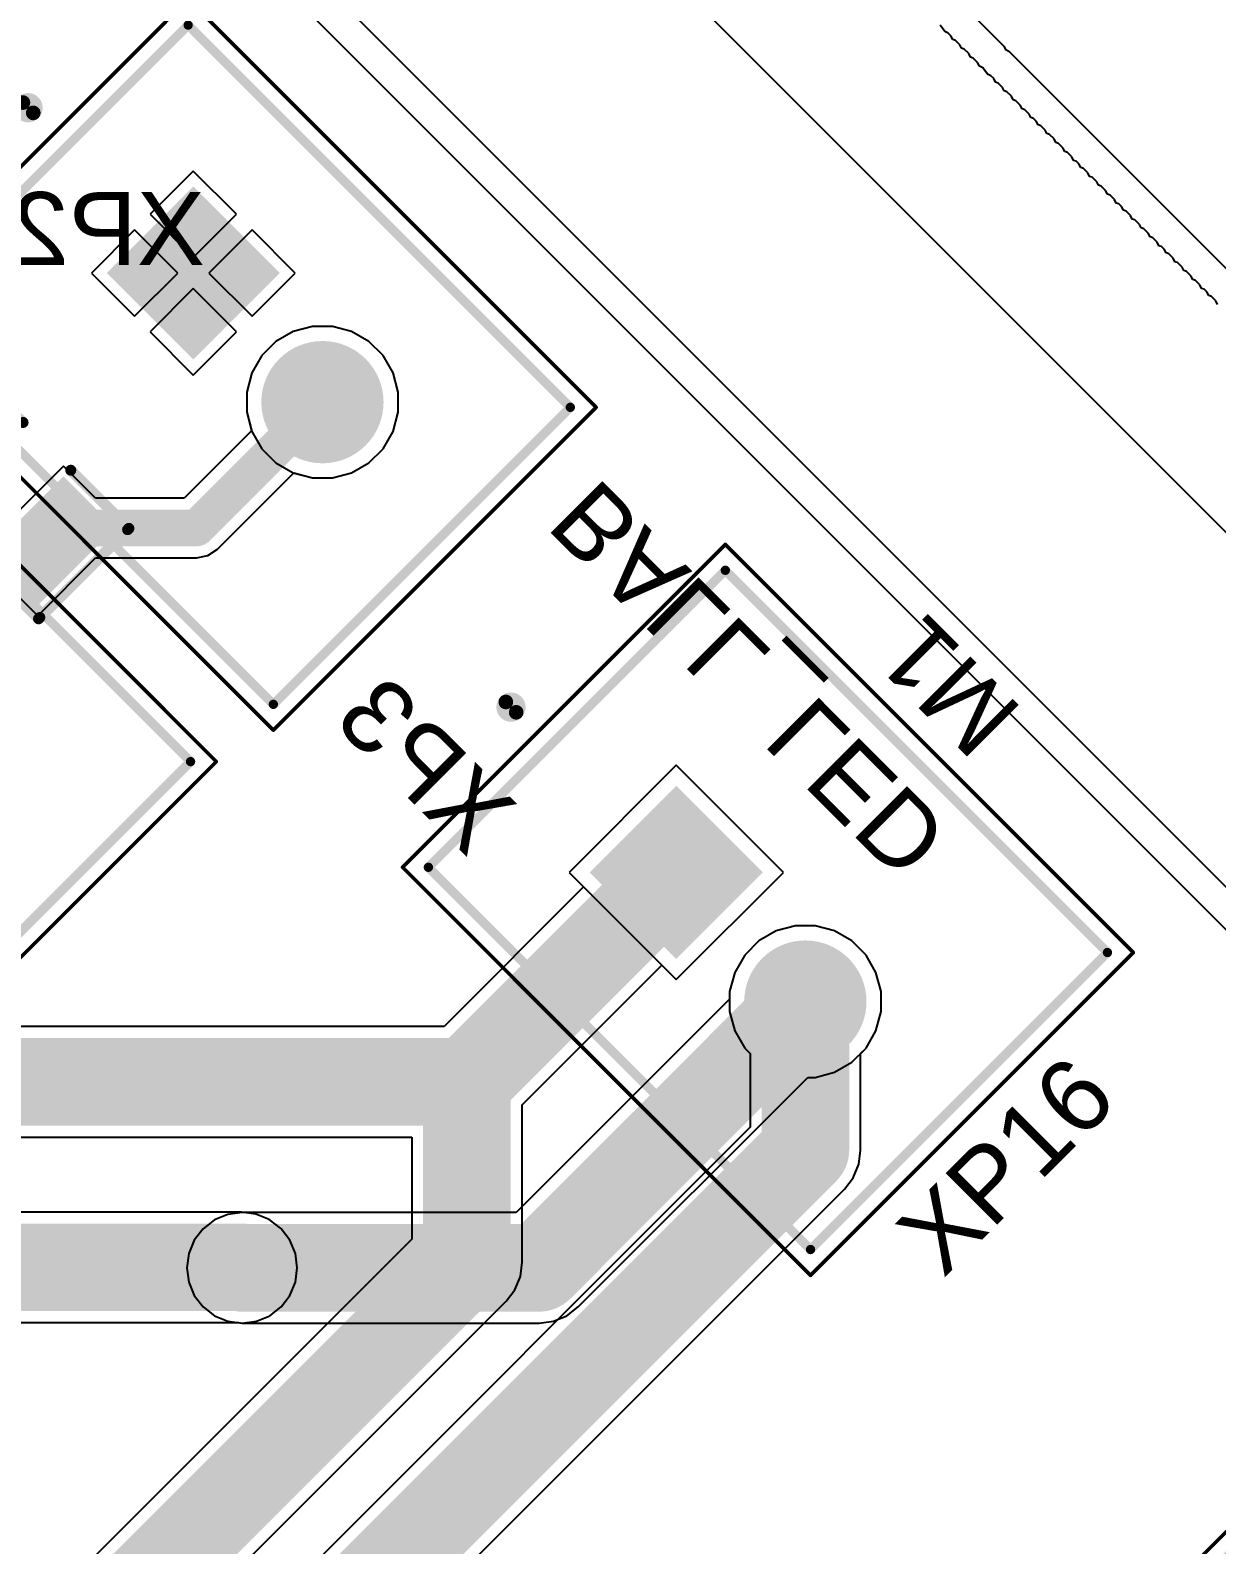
# Model space of a CAD drawing. Header units: millimetres. Extents: x 95 to 305, y 96 to 295.
# Drawn here: x 130.5 to 146.75, y 219.11 to 239.84 of the extents above; entities that cross this region are included whole.
import ezdxf

# ---------------------------------------------------------------- set-up
doc = ezdxf.new("R2010")
doc.units = ezdxf.units.MM
for name, color, linetype in [('BottomLayer', 5, 'Continuous'), ('BottomOverlay', 54, 'Continuous'), ('BottomSolder', 6, 'Continuous'), ('Mechanical13', 56, 'Continuous'), ('Mechanical15', 56, 'Continuous'), ('MultiLayer', 9, 'Continuous'), ('PadHoleLayer', 156, 'Continuous'), ('TopLayer', 1, 'Continuous'), ('TopOverlay', 2, 'Continuous'), ('TopPaste', 8, 'Continuous'), ('TopSolder', 216, 'Continuous'), ('ViaHoleLayer', 16, 'Continuous')]:
    doc.layers.add(name, color=color, linetype=linetype)
doc.styles.add('Arial', font='arial.ttf', dxfattribs={"height": 0.2})

# ---------------------------------------------------------------- blocks, each defined once
blk = doc.blocks.new('JST_XH_2_B_14')
at = {"layer": 'BottomLayer'}
blk.add_hatch(color=5, dxfattribs=at).paths.add_polyline_path([(-2.038, 1.313), (-0.463, 1.313), (-0.463, -0.263), (-2.038, -0.263)])
h = blk.add_hatch(color=5, dxfattribs=at)
edge = h.paths.add_edge_path()
edge.add_arc((1.25, 0.525), 0.787, 0, 360)
at = {"layer": 'BottomSolder'}
blk.add_hatch(color=6, dxfattribs=at).paths.add_polyline_path([(-2.088, 1.363), (-0.413, 1.363), (-0.413, -0.313), (-2.088, -0.313)])
h = blk.add_hatch(color=6, dxfattribs=at)
edge = h.paths.add_edge_path()
edge.add_arc((1.25, 0.525), 0.837, 0, 360)
at = {"layer": 'MultiLayer'}
h = blk.add_hatch(color=9, dxfattribs=at)
edge = h.paths.add_edge_path()
edge.add_arc((1.25, 0.525), 0.787, 0, 360)
at = {"layer": 'PadHoleLayer'}
h = blk.add_hatch(color=156, dxfattribs=at)
edge = h.paths.add_edge_path()
edge.add_arc((-1.25, 0.525), 0.525, 0, 360)
h = blk.add_hatch(color=156, dxfattribs=at)
edge = h.paths.add_edge_path()
edge.add_arc((1.25, 0.525), 0.525, 0, 360)
at = {"layer": 'TopLayer'}
blk.add_hatch(color=1, dxfattribs=at).paths.add_polyline_path([(-2.038, 1.313), (-0.463, 1.313), (-0.463, -0.263), (-2.038, -0.263)])
h = blk.add_hatch(color=1, dxfattribs=at)
edge = h.paths.add_edge_path()
edge.add_arc((1.25, 0.525), 0.787, 0, 360)
at = {"layer": 'TopSolder'}
blk.add_hatch(color=216, dxfattribs=at).paths.add_polyline_path([(-2.088, 1.363), (-0.413, 1.363), (-0.413, -0.313), (-2.088, -0.313)])
h = blk.add_hatch(color=216, dxfattribs=at)
edge = h.paths.add_edge_path()
edge.add_arc((1.25, 0.525), 0.837, 0, 360)
at = {"layer": 'BottomOverlay', "const_width": 0.127}
for points in [[(3.7, 2.875), (-3.7, 2.875)], [(-3.7, -2.875), (-3.7, 2.875)], [(3.7, -2.875), (3.7, 2.875)], [(3.7, -2.875), (-3.7, -2.875)]]:
    blk.add_lwpolyline(points, dxfattribs=at)
at = {"layer": 'BottomOverlay'}
for points, const_width in [([(-3.732, 2.875, 1), (-3.668, 2.875, 1)], 0.0635), ([(-3.732, 2.875, 1), (-3.668, 2.875, 1)], 0.0635), ([(3.668, 2.875, 1), (3.732, 2.875, 1)], 0.0635), ([(3.668, 2.875, 1), (3.732, 2.875, 1)], 0.0635), ([(-4.35, 0.525, 1), (-4.55, 0.525, 1)], 0.2), ([(-4.6, 0.525, 1), (-4.5, 0.525, 1)], 0.1), ([(-4.4, 0.525, 1), (-4.3, 0.525, 1)], 0.1), ([(-3.732, -2.875, 1), (-3.668, -2.875, 1)], 0.0635), ([(-3.732, -2.875, 1), (-3.668, -2.875, 1)], 0.0635), ([(3.668, -2.875, 1), (3.732, -2.875, 1)], 0.0635), ([(3.668, -2.875, 1), (3.732, -2.875, 1)], 0.0635)]:
    blk.add_lwpolyline(points, format="xyb", close=True, dxfattribs=dict(at, const_width=const_width))
at = {"layer": 'Mechanical13', "const_width": 0.127}
for points in [[(3.7, 2.875), (-3.7, 2.875)], [(-3.7, -2.875), (-3.7, 2.875)], [(3.7, -2.875), (3.7, 2.875)], [(3.7, -2.875), (-3.7, -2.875)]]:
    blk.add_lwpolyline(points, dxfattribs=at)
at = {"layer": 'Mechanical13'}
for points, const_width in [([(-3.732, 2.875, 1), (-3.668, 2.875, 1)], 0.0635), ([(-3.732, 2.875, 1), (-3.668, 2.875, 1)], 0.0635), ([(3.668, 2.875, 1), (3.732, 2.875, 1)], 0.0635), ([(3.668, 2.875, 1), (3.732, 2.875, 1)], 0.0635), ([(-4.35, 0.525, 1), (-4.55, 0.525, 1)], 0.2), ([(-4.6, 0.525, 1), (-4.5, 0.525, 1)], 0.1), ([(-4.4, 0.525, 1), (-4.3, 0.525, 1)], 0.1), ([(-3.732, -2.875, 1), (-3.668, -2.875, 1)], 0.0635), ([(-3.732, -2.875, 1), (-3.668, -2.875, 1)], 0.0635), ([(3.668, -2.875, 1), (3.732, -2.875, 1)], 0.0635), ([(3.668, -2.875, 1), (3.732, -2.875, 1)], 0.0635)]:
    blk.add_lwpolyline(points, format="xyb", close=True, dxfattribs=dict(at, const_width=const_width))
at = {"layer": 'Mechanical15', "const_width": 0.05}
for points in [[(-3.95, -3.125), (-3.95, 3.125)], [(3.95, 3.125), (-3.95, 3.125)], [(3.95, -3.125), (3.95, 3.125)], [(3.95, -3.125), (-3.95, -3.125)]]:
    blk.add_lwpolyline(points, dxfattribs=at)
at = {"layer": 'Mechanical15', "const_width": 0.025}
for points in [[(-3.962, 3.125, 1), (-3.938, 3.125, 1)], [(-3.962, 3.125, 1), (-3.938, 3.125, 1)], [(3.938, 3.125, 1), (3.962, 3.125, 1)], [(3.938, 3.125, 1), (3.962, 3.125, 1)], [(-3.962, -3.125, 1), (-3.938, -3.125, 1)], [(-3.962, -3.125, 1), (-3.938, -3.125, 1)], [(3.938, -3.125, 1), (3.962, -3.125, 1)], [(3.938, -3.125, 1), (3.962, -3.125, 1)]]:
    blk.add_lwpolyline(points, format="xyb", close=True, dxfattribs=at)
blk = doc.blocks.new('JST_XH_2_B_31')
at = {"layer": 'BottomLayer'}
blk.add_hatch(color=5, dxfattribs=at).paths.add_polyline_path([(-2.038, 1.313), (-0.463, 1.313), (-0.463, -0.263), (-2.038, -0.263)])
h = blk.add_hatch(color=5, dxfattribs=at)
edge = h.paths.add_edge_path()
edge.add_arc((1.25, 0.525), 0.787, 0, 360)
at = {"layer": 'BottomSolder'}
blk.add_hatch(color=6, dxfattribs=at).paths.add_polyline_path([(-2.088, 1.363), (-0.413, 1.363), (-0.413, -0.313), (-2.088, -0.313)])
h = blk.add_hatch(color=6, dxfattribs=at)
edge = h.paths.add_edge_path()
edge.add_arc((1.25, 0.525), 0.837, 0, 360)
at = {"layer": 'MultiLayer'}
h = blk.add_hatch(color=9, dxfattribs=at)
edge = h.paths.add_edge_path()
edge.add_arc((1.25, 0.525), 0.787, 0, 360)
at = {"layer": 'PadHoleLayer'}
h = blk.add_hatch(color=156, dxfattribs=at)
edge = h.paths.add_edge_path()
edge.add_arc((-1.25, 0.525), 0.525, 0, 360)
h = blk.add_hatch(color=156, dxfattribs=at)
edge = h.paths.add_edge_path()
edge.add_arc((1.25, 0.525), 0.525, 0, 360)
at = {"layer": 'TopLayer'}
blk.add_hatch(color=1, dxfattribs=at).paths.add_polyline_path([(-2.038, 1.313), (-0.463, 1.313), (-0.463, -0.263), (-2.038, -0.263)])
h = blk.add_hatch(color=1, dxfattribs=at)
edge = h.paths.add_edge_path()
edge.add_arc((1.25, 0.525), 0.787, 0, 360)
at = {"layer": 'TopSolder'}
blk.add_hatch(color=216, dxfattribs=at).paths.add_polyline_path([(-2.088, 1.363), (-0.413, 1.363), (-0.413, -0.313), (-2.088, -0.313)])
h = blk.add_hatch(color=216, dxfattribs=at)
edge = h.paths.add_edge_path()
edge.add_arc((1.25, 0.525), 0.837, 0, 360)
at = {"layer": 'BottomOverlay', "const_width": 0.127}
for points in [[(-3.7, -2.875), (-3.7, 2.875)], [(-3.7, 2.875), (3.7, 2.875)], [(3.7, -2.875), (3.7, 2.875)], [(-3.7, -2.875), (3.7, -2.875)]]:
    blk.add_lwpolyline(points, dxfattribs=at)
at = {"layer": 'BottomOverlay'}
for points, const_width in [([(-3.732, 2.875, 1), (-3.668, 2.875, 1)], 0.0635), ([(-3.732, 2.875, 1), (-3.668, 2.875, 1)], 0.0635), ([(3.668, 2.875, 1), (3.732, 2.875, 1)], 0.0635), ([(3.668, 2.875, 1), (3.732, 2.875, 1)], 0.0635), ([(-4.35, 0.525, 1), (-4.55, 0.525, 1)], 0.2), ([(-4.6, 0.525, 1), (-4.5, 0.525, 1)], 0.1), ([(-4.4, 0.525, 1), (-4.3, 0.525, 1)], 0.1), ([(-3.732, -2.875, 1), (-3.668, -2.875, 1)], 0.0635), ([(-3.732, -2.875, 1), (-3.668, -2.875, 1)], 0.0635), ([(3.668, -2.875, 1), (3.732, -2.875, 1)], 0.0635), ([(3.668, -2.875, 1), (3.732, -2.875, 1)], 0.0635)]:
    blk.add_lwpolyline(points, format="xyb", close=True, dxfattribs=dict(at, const_width=const_width))
at = {"layer": 'Mechanical13', "const_width": 0.127}
for points in [[(-3.7, -2.875), (-3.7, 2.875)], [(-3.7, 2.875), (3.7, 2.875)], [(3.7, -2.875), (3.7, 2.875)], [(-3.7, -2.875), (3.7, -2.875)]]:
    blk.add_lwpolyline(points, dxfattribs=at)
at = {"layer": 'Mechanical13'}
for points, const_width in [([(-3.732, 2.875, 1), (-3.668, 2.875, 1)], 0.0635), ([(-3.732, 2.875, 1), (-3.668, 2.875, 1)], 0.0635), ([(3.668, 2.875, 1), (3.732, 2.875, 1)], 0.0635), ([(3.668, 2.875, 1), (3.732, 2.875, 1)], 0.0635), ([(-4.35, 0.525, 1), (-4.55, 0.525, 1)], 0.2), ([(-4.6, 0.525, 1), (-4.5, 0.525, 1)], 0.1), ([(-4.4, 0.525, 1), (-4.3, 0.525, 1)], 0.1), ([(-3.732, -2.875, 1), (-3.668, -2.875, 1)], 0.0635), ([(-3.732, -2.875, 1), (-3.668, -2.875, 1)], 0.0635), ([(3.668, -2.875, 1), (3.732, -2.875, 1)], 0.0635), ([(3.668, -2.875, 1), (3.732, -2.875, 1)], 0.0635)]:
    blk.add_lwpolyline(points, format="xyb", close=True, dxfattribs=dict(at, const_width=const_width))
at = {"layer": 'Mechanical15', "const_width": 0.05}
for points in [[(-3.95, 3.125), (3.95, 3.125)], [(-3.95, -3.125), (-3.95, 3.125)], [(3.95, -3.125), (3.95, 3.125)], [(-3.95, -3.125), (3.95, -3.125)]]:
    blk.add_lwpolyline(points, dxfattribs=at)
at = {"layer": 'Mechanical15', "const_width": 0.025}
for points in [[(-3.962, 3.125, 1), (-3.938, 3.125, 1)], [(-3.962, 3.125, 1), (-3.938, 3.125, 1)], [(3.938, 3.125, 1), (3.962, 3.125, 1)], [(3.938, 3.125, 1), (3.962, 3.125, 1)], [(-3.962, -3.125, 1), (-3.938, -3.125, 1)], [(-3.962, -3.125, 1), (-3.938, -3.125, 1)], [(3.938, -3.125, 1), (3.962, -3.125, 1)], [(3.938, -3.125, 1), (3.962, -3.125, 1)]]:
    blk.add_lwpolyline(points, format="xyb", close=True, dxfattribs=at)
blk = doc.blocks.new('JST_XH_2_37')
at = {"layer": 'BottomLayer'}
blk.add_hatch(color=5, dxfattribs=at).paths.add_polyline_path([(-2.038, 0.263), (-0.463, 0.263), (-0.463, -1.313), (-2.038, -1.313)])
h = blk.add_hatch(color=5, dxfattribs=at)
edge = h.paths.add_edge_path()
edge.add_arc((1.25, -0.525), 0.787, 0, 360)
at = {"layer": 'BottomSolder'}
blk.add_hatch(color=6, dxfattribs=at).paths.add_polyline_path([(-2.088, 0.313), (-0.413, 0.313), (-0.413, -1.363), (-2.088, -1.363)])
h = blk.add_hatch(color=6, dxfattribs=at)
edge = h.paths.add_edge_path()
edge.add_arc((1.25, -0.525), 0.837, 0, 360)
at = {"layer": 'MultiLayer'}
h = blk.add_hatch(color=9, dxfattribs=at)
edge = h.paths.add_edge_path()
edge.add_arc((1.25, -0.525), 0.787, 0, 360)
at = {"layer": 'PadHoleLayer'}
h = blk.add_hatch(color=156, dxfattribs=at)
edge = h.paths.add_edge_path()
edge.add_arc((-1.25, -0.525), 0.525, 0, 360)
h = blk.add_hatch(color=156, dxfattribs=at)
edge = h.paths.add_edge_path()
edge.add_arc((1.25, -0.525), 0.525, 0, 360)
at = {"layer": 'TopLayer'}
blk.add_hatch(color=1, dxfattribs=at).paths.add_polyline_path([(-2.038, 0.263), (-0.463, 0.263), (-0.463, -1.313), (-2.038, -1.313)])
h = blk.add_hatch(color=1, dxfattribs=at)
edge = h.paths.add_edge_path()
edge.add_arc((1.25, -0.525), 0.787, 0, 360)
at = {"layer": 'TopSolder'}
blk.add_hatch(color=216, dxfattribs=at).paths.add_polyline_path([(-2.088, 0.313), (-0.413, 0.313), (-0.413, -1.363), (-2.088, -1.363)])
h = blk.add_hatch(color=216, dxfattribs=at)
edge = h.paths.add_edge_path()
edge.add_arc((1.25, -0.525), 0.837, 0, 360)
at = {"layer": 'Mechanical13', "const_width": 0.127}
for points in [[(-3.7, 2.875), (3.7, 2.875)], [(-3.7, -2.875), (-3.7, 2.875)], [(3.7, -2.875), (3.7, 2.875)], [(-3.7, -2.875), (3.7, -2.875)]]:
    blk.add_lwpolyline(points, dxfattribs=at)
at = {"layer": 'Mechanical13'}
for points, const_width in [([(-3.732, 2.875, 1), (-3.668, 2.875, 1)], 0.0635), ([(-3.732, 2.875, 1), (-3.668, 2.875, 1)], 0.0635), ([(3.668, 2.875, 1), (3.732, 2.875, 1)], 0.0635), ([(3.668, 2.875, 1), (3.732, 2.875, 1)], 0.0635), ([(-4.35, -0.525, 1), (-4.55, -0.525, 1)], 0.2), ([(-4.6, -0.525, 1), (-4.5, -0.525, 1)], 0.1), ([(-4.4, -0.525, 1), (-4.3, -0.525, 1)], 0.1), ([(-3.732, -2.875, 1), (-3.668, -2.875, 1)], 0.0635), ([(-3.732, -2.875, 1), (-3.668, -2.875, 1)], 0.0635), ([(3.668, -2.875, 1), (3.732, -2.875, 1)], 0.0635), ([(3.668, -2.875, 1), (3.732, -2.875, 1)], 0.0635)]:
    blk.add_lwpolyline(points, format="xyb", close=True, dxfattribs=dict(at, const_width=const_width))
at = {"layer": 'Mechanical15', "const_width": 0.05}
for points in [[(-3.95, 3.125), (3.95, 3.125)], [(-3.95, -3.125), (-3.95, 3.125)], [(3.95, -3.125), (3.95, 3.125)], [(-3.95, -3.125), (3.95, -3.125)]]:
    blk.add_lwpolyline(points, dxfattribs=at)
at = {"layer": 'Mechanical15', "const_width": 0.025}
for points in [[(-3.963, 3.125, 1), (-3.938, 3.125, 1)], [(-3.963, 3.125, 1), (-3.938, 3.125, 1)], [(3.938, 3.125, 1), (3.963, 3.125, 1)], [(3.938, 3.125, 1), (3.963, 3.125, 1)], [(-3.963, -3.125, 1), (-3.938, -3.125, 1)], [(-3.963, -3.125, 1), (-3.938, -3.125, 1)], [(3.938, -3.125, 1), (3.963, -3.125, 1)], [(3.938, -3.125, 1), (3.963, -3.125, 1)]]:
    blk.add_lwpolyline(points, format="xyb", close=True, dxfattribs=at)
at = {"layer": 'TopOverlay', "const_width": 0.127}
for points in [[(-3.7, 2.875), (3.7, 2.875)], [(-3.7, -2.875), (-3.7, 2.875)], [(3.7, -2.875), (3.7, 2.875)], [(-3.7, -2.875), (3.7, -2.875)]]:
    blk.add_lwpolyline(points, dxfattribs=at)
at = {"layer": 'TopOverlay'}
for points, const_width in [([(-3.732, 2.875, 1), (-3.668, 2.875, 1)], 0.0635), ([(-3.732, 2.875, 1), (-3.668, 2.875, 1)], 0.0635), ([(3.668, 2.875, 1), (3.732, 2.875, 1)], 0.0635), ([(3.668, 2.875, 1), (3.732, 2.875, 1)], 0.0635), ([(-4.35, -0.525, 1), (-4.55, -0.525, 1)], 0.2), ([(-4.6, -0.525, 1), (-4.5, -0.525, 1)], 0.1), ([(-4.4, -0.525, 1), (-4.3, -0.525, 1)], 0.1), ([(-3.732, -2.875, 1), (-3.668, -2.875, 1)], 0.0635), ([(-3.732, -2.875, 1), (-3.668, -2.875, 1)], 0.0635), ([(3.668, -2.875, 1), (3.732, -2.875, 1)], 0.0635), ([(3.668, -2.875, 1), (3.732, -2.875, 1)], 0.0635)]:
    blk.add_lwpolyline(points, format="xyb", close=True, dxfattribs=dict(at, const_width=const_width))
blk = doc.blocks.new('JST_XH_2_B_47')
at = {"layer": 'BottomLayer'}
blk.add_hatch(color=5, dxfattribs=at).paths.add_polyline_path([(-2.038, 1.313), (-0.463, 1.313), (-0.463, -0.263), (-2.038, -0.263)])
h = blk.add_hatch(color=5, dxfattribs=at)
edge = h.paths.add_edge_path()
edge.add_arc((1.25, 0.525), 0.787, 0, 360)
at = {"layer": 'BottomSolder'}
blk.add_hatch(color=6, dxfattribs=at).paths.add_polyline_path([(-2.088, 1.363), (-0.413, 1.363), (-0.413, -0.313), (-2.088, -0.313)])
h = blk.add_hatch(color=6, dxfattribs=at)
edge = h.paths.add_edge_path()
edge.add_arc((1.25, 0.525), 0.837, 0, 360)
at = {"layer": 'MultiLayer'}
h = blk.add_hatch(color=9, dxfattribs=at)
edge = h.paths.add_edge_path()
edge.add_arc((1.25, 0.525), 0.787, 0, 360)
at = {"layer": 'PadHoleLayer'}
h = blk.add_hatch(color=156, dxfattribs=at)
edge = h.paths.add_edge_path()
edge.add_arc((-1.25, 0.525), 0.525, 0, 360)
h = blk.add_hatch(color=156, dxfattribs=at)
edge = h.paths.add_edge_path()
edge.add_arc((1.25, 0.525), 0.525, 0, 360)
at = {"layer": 'TopLayer'}
blk.add_hatch(color=1, dxfattribs=at).paths.add_polyline_path([(-2.038, 1.313), (-0.463, 1.313), (-0.463, -0.263), (-2.038, -0.263)])
h = blk.add_hatch(color=1, dxfattribs=at)
edge = h.paths.add_edge_path()
edge.add_arc((1.25, 0.525), 0.787, 0, 360)
at = {"layer": 'TopSolder'}
blk.add_hatch(color=216, dxfattribs=at).paths.add_polyline_path([(-2.088, 1.363), (-0.413, 1.363), (-0.413, -0.313), (-2.088, -0.313)])
h = blk.add_hatch(color=216, dxfattribs=at)
edge = h.paths.add_edge_path()
edge.add_arc((1.25, 0.525), 0.837, 0, 360)
at = {"layer": 'BottomOverlay', "const_width": 0.127}
for points in [[(-3.7, -2.875), (-3.7, 2.875)], [(-3.7, 2.875), (3.7, 2.875)], [(3.7, -2.875), (3.7, 2.875)], [(-3.7, -2.875), (3.7, -2.875)]]:
    blk.add_lwpolyline(points, dxfattribs=at)
at = {"layer": 'BottomOverlay'}
for points, const_width in [([(-3.732, 2.875, 1), (-3.668, 2.875, 1)], 0.0635), ([(-3.732, 2.875, 1), (-3.668, 2.875, 1)], 0.0635), ([(3.668, 2.875, 1), (3.732, 2.875, 1)], 0.0635), ([(3.668, 2.875, 1), (3.732, 2.875, 1)], 0.0635), ([(-4.35, 0.525, 1), (-4.55, 0.525, 1)], 0.2), ([(-4.6, 0.525, 1), (-4.5, 0.525, 1)], 0.1), ([(-4.4, 0.525, 1), (-4.3, 0.525, 1)], 0.1), ([(-3.732, -2.875, 1), (-3.668, -2.875, 1)], 0.0635), ([(-3.732, -2.875, 1), (-3.668, -2.875, 1)], 0.0635), ([(3.668, -2.875, 1), (3.732, -2.875, 1)], 0.0635), ([(3.668, -2.875, 1), (3.732, -2.875, 1)], 0.0635)]:
    blk.add_lwpolyline(points, format="xyb", close=True, dxfattribs=dict(at, const_width=const_width))
at = {"layer": 'Mechanical13', "const_width": 0.127}
for points in [[(-3.7, -2.875), (-3.7, 2.875)], [(-3.7, 2.875), (3.7, 2.875)], [(3.7, -2.875), (3.7, 2.875)], [(-3.7, -2.875), (3.7, -2.875)]]:
    blk.add_lwpolyline(points, dxfattribs=at)
at = {"layer": 'Mechanical13'}
for points, const_width in [([(-3.732, 2.875, 1), (-3.668, 2.875, 1)], 0.0635), ([(-3.732, 2.875, 1), (-3.668, 2.875, 1)], 0.0635), ([(3.668, 2.875, 1), (3.732, 2.875, 1)], 0.0635), ([(3.668, 2.875, 1), (3.732, 2.875, 1)], 0.0635), ([(-4.35, 0.525, 1), (-4.55, 0.525, 1)], 0.2), ([(-4.6, 0.525, 1), (-4.5, 0.525, 1)], 0.1), ([(-4.4, 0.525, 1), (-4.3, 0.525, 1)], 0.1), ([(-3.732, -2.875, 1), (-3.668, -2.875, 1)], 0.0635), ([(-3.732, -2.875, 1), (-3.668, -2.875, 1)], 0.0635), ([(3.668, -2.875, 1), (3.732, -2.875, 1)], 0.0635), ([(3.668, -2.875, 1), (3.732, -2.875, 1)], 0.0635)]:
    blk.add_lwpolyline(points, format="xyb", close=True, dxfattribs=dict(at, const_width=const_width))
at = {"layer": 'Mechanical15', "const_width": 0.05}
for points in [[(-3.95, 3.125), (3.95, 3.125)], [(-3.95, -3.125), (-3.95, 3.125)], [(3.95, -3.125), (3.95, 3.125)], [(-3.95, -3.125), (3.95, -3.125)]]:
    blk.add_lwpolyline(points, dxfattribs=at)
at = {"layer": 'Mechanical15', "const_width": 0.025}
for points in [[(-3.962, 3.125, 1), (-3.938, 3.125, 1)], [(-3.962, 3.125, 1), (-3.938, 3.125, 1)], [(3.938, 3.125, 1), (3.962, 3.125, 1)], [(3.938, 3.125, 1), (3.962, 3.125, 1)], [(-3.962, -3.125, 1), (-3.938, -3.125, 1)], [(-3.962, -3.125, 1), (-3.938, -3.125, 1)], [(3.938, -3.125, 1), (3.962, -3.125, 1)], [(3.938, -3.125, 1), (3.962, -3.125, 1)]]:
    blk.add_lwpolyline(points, format="xyb", close=True, dxfattribs=at)
blk = doc.blocks.new('RES0805_133')
at = {"layer": 'TopLayer'}
for points in [[(-1.388, 0.678), (-0.488, 0.678), (-0.488, -0.719), (-1.388, -0.719)], [(0.492, 0.678), (1.392, 0.678), (1.392, -0.719), (0.492, -0.719)]]:
    blk.add_hatch(color=1, dxfattribs=at).paths.add_polyline_path(points)
at = {"layer": 'TopPaste'}
for points in [[(-1.388, 0.678), (-0.488, 0.678), (-0.488, -0.719), (-1.388, -0.719)], [(0.492, 0.678), (1.392, 0.678), (1.392, -0.719), (0.492, -0.719)]]:
    blk.add_hatch(color=8, dxfattribs=at).paths.add_polyline_path(points)
at = {"layer": 'TopSolder'}
for points in [[(-1.438, 0.728), (-0.438, 0.728), (-0.438, -0.769), (-1.438, -0.769)], [(0.442, 0.728), (1.442, 0.728), (1.442, -0.769), (0.442, -0.769)]]:
    blk.add_hatch(color=216, dxfattribs=at).paths.add_polyline_path(points)
at = {"layer": 'TopOverlay', "const_width": 0.15}
for points in [[(-0.475, 0.85), (-1.575, 0.85)], [(-1.575, 0.825), (-1.575, -0.875)], [(1.575, 0.85), (0.475, 0.85)], [(1.575, 0.825), (1.575, -0.875)], [(-0.45, -0.9), (-1.575, -0.9)], [(1.575, -0.9), (0.475, -0.9)]]:
    blk.add_lwpolyline(points, dxfattribs=at)
at = {"layer": 'TopOverlay', "const_width": 0.075}
for points in [[(-1.613, 0.85, 1), (-1.538, 0.85, 1)], [(-1.613, 0.825, 1), (-1.538, 0.825, 1)], [(-0.513, 0.85, 1), (-0.437, 0.85, 1)], [(0.437, 0.85, 1), (0.513, 0.85, 1)], [(1.538, 0.85, 1), (1.613, 0.85, 1)], [(1.538, 0.825, 1), (1.613, 0.825, 1)], [(-1.613, -0.875, 1), (-1.538, -0.875, 1)], [(-1.613, -0.9, 1), (-1.538, -0.9, 1)], [(-0.487, -0.9, 1), (-0.412, -0.9, 1)], [(0.437, -0.9, 1), (0.513, -0.9, 1)], [(1.538, -0.875, 1), (1.613, -0.875, 1)], [(1.538, -0.9, 1), (1.613, -0.9, 1)]]:
    blk.add_lwpolyline(points, format="xyb", close=True, dxfattribs=at)

msp = doc.modelspace()

# ---------------------------------------------------------------- hatches: boundary and pattern name
at = {"layer": 'BottomLayer'}
h = msp.add_hatch(color=5, dxfattribs=at)
edge = h.paths.add_edge_path()
edge.add_arc((133.4, 222.9), 0.4, 0, 360)
at = {"layer": 'BottomSolder'}
h = msp.add_hatch(color=6, dxfattribs=at)
edge = h.paths.add_edge_path()
edge.add_arc((133.4, 222.9), 0.45, 0, 360)
at = {"layer": 'TopLayer'}
h = msp.add_hatch(color=1, dxfattribs=at)
edge = h.paths.add_edge_path()
edge.add_arc((133.4, 222.9), 0.4, 0, 360)
at = {"layer": 'TopSolder'}
h = msp.add_hatch(color=216, dxfattribs=at)
edge = h.paths.add_edge_path()
edge.add_arc((133.4, 222.9), 0.45, 0, 360)
at = {"layer": 'ViaHoleLayer'}
h = msp.add_hatch(color=16, dxfattribs=at)
edge = h.paths.add_edge_path()
edge.add_arc((133.4, 222.9), 0.25, 0, 360)

# ---------------------------------------------------------------- linework, layer by layer
at = {"layer": 'BottomLayer'}
for p, q in [((135.482, 244.359), (153.929, 225.911)), ((132.732, 237.914), (132.14, 237.322)), ((133.324, 237.322), (132.732, 237.914)), ((132.14, 237.322), (132.732, 236.73)), ((132.732, 236.73), (133.324, 237.322)), ((131.928, 237.11), (131.336, 236.518)), ((132.52, 236.518), (131.928, 237.11)), ((133.537, 237.11), (132.944, 236.518)), ((134.129, 236.518), (133.537, 237.11)), ((131.336, 236.518), (131.928, 235.926)), ((131.928, 235.926), (132.52, 236.518)), ((132.944, 236.518), (133.537, 235.926)), ((133.537, 235.926), (134.129, 236.518)), ((132.732, 236.306), (132.14, 235.713)), ((133.324, 235.713), (132.732, 236.306)), ((132.14, 235.713), (132.732, 235.121)), ((132.732, 235.121), (133.324, 235.713)), ((134.1, 235.717), (133.863, 235.58)), ((134.363, 235.787), (134.1, 235.717)), ((134.637, 235.787), (134.363, 235.787)), ((134.9, 235.717), (134.637, 235.787)), ((135.137, 235.58), (134.9, 235.717)), ((133.863, 235.58), (133.67, 235.387)), ((135.33, 235.387), (135.137, 235.58)), ((133.67, 235.387), (133.533, 235.15)), ((135.467, 235.15), (135.33, 235.387)), ((133.533, 235.15), (133.463, 234.887)), ((135.537, 234.887), (135.467, 235.15)), ((133.463, 234.887), (133.463, 234.613)), ((135.537, 234.613), (135.537, 234.887)), ((133.463, 234.613), (133.533, 234.35)), ((135.467, 234.35), (135.537, 234.613)), ((133.533, 234.35), (133.67, 234.113)), ((135.33, 234.113), (135.467, 234.35)), ((133.67, 234.113), (133.863, 233.92)), ((135.137, 233.92), (135.33, 234.113)), ((133.863, 233.92), (134.1, 233.783)), ((134.9, 233.783), (135.137, 233.92)), ((134.1, 233.783), (134.363, 233.713)), ((134.363, 233.713), (134.637, 233.713)), ((134.637, 233.713), (134.9, 233.783)), ((139.345, 229.78), (137.878, 228.313)), ((140.812, 228.313), (139.345, 229.78)), ((137.878, 228.313), (139.345, 226.845)), ((139.345, 226.845), (140.812, 228.313)), ((140.712, 227.512), (140.476, 227.375)), ((140.976, 227.582), (140.712, 227.512)), ((141.249, 227.582), (140.976, 227.582)), ((141.513, 227.512), (141.249, 227.582)), ((141.75, 227.375), (141.513, 227.512)), ((140.476, 227.375), (140.282, 227.182)), ((141.943, 227.182), (141.75, 227.375)), ((140.282, 227.182), (140.146, 226.945)), ((142.079, 226.945), (141.943, 227.182)), ((140.146, 226.945), (140.075, 226.681)), ((142.15, 226.681), (142.079, 226.945)), ((140.075, 226.681), (140.075, 226.577)), ((142.15, 226.408), (142.15, 226.681)), ((140.075, 226.577), (137.154, 223.656)), ((142.079, 226.144), (142.15, 226.408)), ((141.943, 225.908), (142.079, 226.144)), ((141.75, 225.715), (141.943, 225.908)), ((141.249, 225.507), (141.513, 225.578)), ((141.513, 225.578), (141.75, 225.715)), ((138.003, 222.365), (141.145, 225.507)), ((141.145, 225.507), (141.249, 225.507)), ((133.022, 223.555), (132.865, 223.435)), ((133.204, 223.631), (133.022, 223.555)), ((133.4, 223.656), (133.204, 223.631)), ((137.154, 223.656), (133.4, 223.656)), ((132.745, 223.278), (132.669, 223.096)), ((132.865, 223.435), (132.745, 223.278)), ((132.669, 223.096), (132.644, 222.9)), ((132.644, 222.9), (132.669, 222.704)), ((132.669, 222.704), (132.745, 222.522)), ((132.745, 222.522), (132.865, 222.365)), ((132.865, 222.365), (133.022, 222.245)), ((133.022, 222.245), (133.204, 222.169)), ((137.664, 222.169), (137.846, 222.245)), ((137.846, 222.245), (138.003, 222.365)), ((133.204, 222.169), (133.4, 222.144)), ((133.4, 222.144), (137.468, 222.144)), ((137.468, 222.144), (137.664, 222.169))]:
    msp.add_line(p, q, dxfattribs=at)
at = {"layer": 'BottomLayer', "const_width": 1.2}
for points in [[(137.468, 222.9), (141.113, 226.545)], [(133.4, 222.9), (137.468, 222.9)]]:
    msp.add_lwpolyline(points, dxfattribs=at)
at = {"layer": 'BottomLayer', "const_width": 0.6}
for points in [[(140.813, 226.545, 1), (141.413, 226.545, 1)], [(133.1, 222.9, 1), (133.7, 222.9, 1)], [(137.168, 222.9, 1), (137.768, 222.9, 1)], [(137.168, 222.9, 1), (137.768, 222.9, 1)]]:
    msp.add_lwpolyline(points, format="xyb", close=True, dxfattribs=at)
at = {"layer": 'BottomOverlay'}
for p, q in [((132.434, 242.551), (153.037, 221.948)), ((152.672, 221.729), (132.287, 242.113)), ((142.729, 240.726), (143.837, 239.618)), ((143.021, 239.825), (142.96, 239.91)), ((143.07, 239.801), (143.021, 239.825)), ((143.106, 239.764), (143.07, 239.801)), ((143.131, 239.716), (143.106, 239.764)), ((143.167, 239.703), (143.131, 239.716)), ((143.228, 239.643), (143.167, 239.703)), ((143.252, 239.594), (143.228, 239.643)), ((143.289, 239.582), (143.252, 239.594)), ((143.35, 239.521), (143.289, 239.582)), ((143.374, 239.472), (143.35, 239.521)), ((143.411, 239.46), (143.374, 239.472)), ((143.471, 239.399), (143.411, 239.46)), ((143.837, 239.618), (143.849, 239.582)), ((143.849, 239.582), (143.897, 239.557)), ((143.897, 239.557), (156.384, 227.071)), ((143.496, 239.35), (143.471, 239.399)), ((143.544, 239.326), (143.496, 239.35)), ((143.605, 239.241), (143.544, 239.326)), ((143.654, 239.217), (143.605, 239.241)), ((143.691, 239.18), (143.654, 239.217)), ((143.715, 239.131), (143.691, 239.18)), ((143.751, 239.119), (143.715, 239.131)), ((143.812, 239.058), (143.751, 239.119)), ((143.837, 239.01), (143.812, 239.058)), ((143.873, 238.998), (143.837, 239.01)), ((143.934, 238.937), (143.873, 238.998)), ((143.958, 238.888), (143.934, 238.937)), ((143.995, 238.876), (143.958, 238.888)), ((144.056, 238.815), (143.995, 238.876)), ((144.08, 238.766), (144.056, 238.815)), ((144.116, 238.754), (144.08, 238.766)), ((144.177, 238.693), (144.116, 238.754)), ((144.202, 238.645), (144.177, 238.693)), ((144.238, 238.632), (144.202, 238.645)), ((144.275, 238.596), (144.238, 238.632)), ((144.299, 238.547), (144.275, 238.596)), ((144.336, 238.535), (144.299, 238.547)), ((144.396, 238.474), (144.336, 238.535)), ((144.421, 238.426), (144.396, 238.474)), ((144.457, 238.413), (144.421, 238.426)), ((144.518, 238.353), (144.457, 238.413)), ((144.542, 238.304), (144.518, 238.353)), ((144.579, 238.292), (144.542, 238.304)), ((144.64, 238.231), (144.579, 238.292)), ((144.664, 238.182), (144.64, 238.231)), ((144.701, 238.17), (144.664, 238.182)), ((144.761, 238.109), (144.701, 238.17)), ((144.786, 238.06), (144.761, 238.109)), ((144.822, 238.048), (144.786, 238.06)), ((144.859, 238.012), (144.822, 238.048)), ((144.883, 237.963), (144.859, 238.012)), ((144.92, 237.951), (144.883, 237.963)), ((144.981, 237.89), (144.92, 237.951)), ((145.005, 237.841), (144.981, 237.89)), ((145.041, 237.829), (145.005, 237.841)), ((145.102, 237.768), (145.041, 237.829)), ((145.127, 237.72), (145.102, 237.768)), ((145.163, 237.708), (145.127, 237.72)), ((145.224, 237.647), (145.163, 237.708)), ((145.248, 237.598), (145.224, 237.647)), ((145.285, 237.586), (145.248, 237.598)), ((145.346, 237.525), (145.285, 237.586)), ((145.37, 237.476), (145.346, 237.525)), ((145.406, 237.464), (145.37, 237.476)), ((145.443, 237.428), (145.406, 237.464)), ((145.467, 237.379), (145.443, 237.428)), ((145.504, 237.367), (145.467, 237.379)), ((145.565, 237.306), (145.504, 237.367)), ((145.589, 237.257), (145.565, 237.306)), ((145.626, 237.245), (145.589, 237.257)), ((145.686, 237.184), (145.626, 237.245)), ((145.711, 237.136), (145.686, 237.184)), ((145.747, 237.123), (145.711, 237.136)), ((145.808, 237.063), (145.747, 237.123)), ((145.832, 237.014), (145.808, 237.063)), ((145.869, 237.002), (145.832, 237.014)), ((145.93, 236.941), (145.869, 237.002)), ((145.954, 236.892), (145.93, 236.941)), ((145.991, 236.88), (145.954, 236.892)), ((146.027, 236.844), (145.991, 236.88)), ((146.051, 236.795), (146.027, 236.844)), ((146.088, 236.783), (146.051, 236.795)), ((146.149, 236.722), (146.088, 236.783)), ((146.173, 236.673), (146.149, 236.722)), ((146.21, 236.661), (146.173, 236.673)), ((146.271, 236.6), (146.21, 236.661)), ((146.295, 236.551), (146.271, 236.6)), ((146.331, 236.539), (146.295, 236.551)), ((146.392, 236.478), (146.331, 236.539)), ((146.417, 236.43), (146.392, 236.478)), ((146.453, 236.418), (146.417, 236.43)), ((146.514, 236.357), (146.453, 236.418)), ((146.538, 236.308), (146.514, 236.357)), ((146.575, 236.296), (146.538, 236.308)), ((146.611, 236.259), (146.575, 236.296)), ((146.636, 236.211), (146.611, 236.259)), ((146.672, 236.199), (146.636, 236.211)), ((146.733, 236.138), (146.672, 236.199)), ((146.757, 236.089), (146.733, 236.138))]:
    msp.add_line(p, q, dxfattribs=at)
at = {"layer": 'TopLayer'}
for p, q in [((135.482, 244.359), (153.929, 225.911)), ((132.732, 237.914), (132.14, 237.322)), ((133.324, 237.322), (132.732, 237.914)), ((132.14, 237.322), (132.732, 236.73)), ((132.732, 236.73), (133.324, 237.322)), ((131.928, 237.11), (131.336, 236.518)), ((132.52, 236.518), (131.928, 237.11)), ((133.537, 237.11), (132.944, 236.518)), ((134.129, 236.518), (133.537, 237.11)), ((131.336, 236.518), (131.928, 235.926)), ((131.928, 235.926), (132.52, 236.518)), ((132.944, 236.518), (133.537, 235.926)), ((133.537, 235.926), (134.129, 236.518)), ((132.732, 236.306), (132.14, 235.713)), ((133.324, 235.713), (132.732, 236.306)), ((132.14, 235.713), (132.732, 235.121)), ((132.732, 235.121), (133.324, 235.713)), ((134.1, 235.717), (133.863, 235.58)), ((134.363, 235.787), (134.1, 235.717)), ((134.637, 235.787), (134.363, 235.787)), ((134.9, 235.717), (134.637, 235.787)), ((135.137, 235.58), (134.9, 235.717)), ((133.863, 235.58), (133.67, 235.387)), ((135.33, 235.387), (135.137, 235.58)), ((133.67, 235.387), (133.533, 235.15)), ((135.467, 235.15), (135.33, 235.387)), ((133.533, 235.15), (133.463, 234.887)), ((135.537, 234.887), (135.467, 235.15)), ((133.463, 234.887), (133.463, 234.613)), ((135.537, 234.613), (135.537, 234.887)), ((133.463, 234.613), (133.531, 234.358)), ((135.467, 234.35), (135.537, 234.613)), ((133.531, 234.358), (132.608, 233.435)), ((135.33, 234.113), (135.467, 234.35)), ((135.137, 233.92), (135.33, 234.113)), ((130.953, 233.875), (129.753, 232.675)), ((131.394, 233.435), (130.953, 233.875)), ((134.9, 233.783), (135.137, 233.92)), ((133.065, 232.738), (134.108, 233.781)), ((134.108, 233.781), (134.363, 233.713)), ((134.363, 233.713), (134.637, 233.713)), ((134.637, 233.713), (134.9, 233.783)), ((132.608, 233.435), (131.394, 233.435)), ((129.753, 232.675), (130.602, 231.827)), ((130.602, 231.827), (131.394, 232.619)), ((131.394, 232.619), (132.777, 232.619)), ((132.777, 232.619), (132.933, 232.65)), ((132.777, 232.619), (132.777, 232.619)), ((132.933, 232.65), (133.065, 232.738)), ((139.345, 229.78), (137.878, 228.313)), ((140.812, 228.313), (139.345, 229.78)), ((137.878, 228.313), (138.076, 228.114)), ((139.345, 226.845), (140.812, 228.313)), ((138.076, 228.114), (136.165, 226.203)), ((140.712, 227.512), (140.476, 227.375)), ((140.976, 227.582), (140.712, 227.512)), ((141.249, 227.582), (140.976, 227.582)), ((141.513, 227.512), (141.249, 227.582)), ((141.75, 227.375), (141.513, 227.512)), ((140.476, 227.375), (140.282, 227.182)), ((141.943, 227.182), (141.75, 227.375)), ((137.235, 225.133), (139.146, 227.044)), ((139.146, 227.044), (139.345, 226.845)), ((140.282, 227.182), (140.146, 226.945)), ((142.079, 226.945), (141.943, 227.182)), ((140.146, 226.945), (140.075, 226.681)), ((142.15, 226.681), (142.079, 226.945)), ((140.075, 226.681), (140.075, 226.408)), ((142.15, 226.408), (142.15, 226.681)), ((140.075, 226.408), (140.146, 226.144)), ((142.079, 226.144), (142.15, 226.408)), ((136.165, 226.203), (120.25, 226.203)), ((140.146, 226.144), (140.282, 225.908)), ((141.943, 225.908), (142.079, 226.144)), ((140.282, 225.908), (140.356, 225.834)), ((140.356, 225.834), (140.356, 224.826)), ((141.869, 225.834), (141.943, 225.908)), ((141.869, 224.513), (141.869, 225.834)), ((137.235, 222.979), (137.235, 225.133)), ((140.356, 224.826), (131.852, 216.322)), ((121.49, 224.69), (135.722, 224.69)), ((135.722, 224.69), (135.722, 223.292)), ((141.768, 224.134), (141.843, 224.317)), ((141.843, 224.317), (141.869, 224.513)), ((141.648, 223.978), (141.768, 224.134)), ((132.701, 215.031), (141.648, 223.978)), ((133.393, 223.663), (121.49, 223.663)), ((133.589, 223.637), (133.393, 223.663)), ((133.772, 223.562), (133.589, 223.637)), ((133.928, 223.442), (133.772, 223.562)), ((135.722, 223.292), (131.292, 218.862)), ((133.935, 223.435), (133.928, 223.442)), ((134.055, 223.278), (133.935, 223.435)), ((134.131, 223.096), (134.055, 223.278)), ((134.156, 222.9), (134.131, 223.096)), ((134.131, 222.704), (134.156, 222.9)), ((137.21, 222.783), (137.235, 222.979)), ((137.235, 222.979), (137.235, 222.979)), ((134.055, 222.522), (134.131, 222.704)), ((137.134, 222.601), (137.21, 222.783)), ((132.141, 217.571), (137.014, 222.444)), ((133.935, 222.365), (134.055, 222.522)), ((137.014, 222.444), (137.134, 222.601)), ((137.014, 222.444), (137.014, 222.444)), ((133.596, 222.169), (133.778, 222.245)), ((133.778, 222.245), (133.935, 222.365)), ((121.054, 222.15), (133.35, 222.15)), ((133.35, 222.15), (133.4, 222.144)), ((133.4, 222.144), (133.596, 222.169))]:
    msp.add_line(p, q, dxfattribs=at)
for points, const_width in [([(132.777, 233.027), (134.5, 234.75)], 0.5), ([(130.777, 232.851), (130.953, 233.027)], 0.5), ([(130.953, 233.027), (132.777, 233.027)], 0.5), ([(136.479, 225.447), (139.345, 228.313)], 1.2), ([(141.113, 224.513), (141.113, 226.545)], 1.2), ([(120.25, 225.447), (136.479, 225.447)], 1.2), ([(136.479, 222.979), (136.479, 225.447)], 1.2), ([(132.166, 215.566), (141.113, 224.513)], 1.2), ([(120.25, 222.907), (133.393, 222.907)], 1.2), ([(131.606, 218.106), (136.479, 222.979)], 1.2), ([(133.393, 222.907), (133.4, 222.9)], 1.2)]:
    msp.add_lwpolyline(points, dxfattribs=dict(at, const_width=const_width))
for points, const_width in [([(134.375, 234.75, 1), (134.625, 234.75, 1)], 0.25), ([(130.828, 233.027, 1), (131.078, 233.027, 1)], 0.25), ([(130.828, 233.027, 1), (131.078, 233.027, 1)], 0.25), ([(132.652, 233.027, 1), (132.902, 233.027, 1)], 0.25), ([(132.652, 233.027, 1), (132.902, 233.027, 1)], 0.25), ([(130.652, 232.851, 1), (130.902, 232.851, 1)], 0.25), ([(139.045, 228.313, 1), (139.645, 228.313, 1)], 0.6), ([(140.813, 226.545, 1), (141.413, 226.545, 1)], 0.6), ([(136.179, 225.447, 1), (136.779, 225.447, 1)], 0.6), ([(136.179, 225.447, 1), (136.779, 225.447, 1)], 0.6), ([(136.179, 225.447, 1), (136.779, 225.447, 1)], 0.6), ([(140.813, 224.513, 1), (141.413, 224.513, 1)], 0.6), ([(140.813, 224.513, 1), (141.413, 224.513, 1)], 0.6), ([(133.093, 222.907, 1), (133.693, 222.907, 1)], 0.6), ([(133.093, 222.907, 1), (133.693, 222.907, 1)], 0.6), ([(133.1, 222.9, 1), (133.7, 222.9, 1)], 0.6), ([(136.179, 222.979, 1), (136.779, 222.979, 1)], 0.6), ([(136.179, 222.979, 1), (136.779, 222.979, 1)], 0.6)]:
    msp.add_lwpolyline(points, format="xyb", close=True, dxfattribs=dict(at, const_width=const_width))

# ---------------------------------------------------------------- block references
for name, p, rotation in [('JST_XH_2_B_47', (133.245, 235.263), 315), ('JST_XH_2_B_31', (128.045, 230.413), 315), ('RES0805_133', (130.1, 233.5), 135), ('JST_XH_2_37', (140.6, 227.8), 315), ('JST_XH_2_B_14', (147.245, 215.237), 225)]:
    msp.add_blockref(name, p, dxfattribs=dict(rotation=rotation))

# ---------------------------------------------------------------- texts
at = {"layer": 'BottomOverlay', "style": 'Arial', "text_generation_flag": 2}
msp.add_text('XP22', height=1, dxfattribs=at).set_placement((132.893, 236.626))
for s, rotation, p in [('BALL_LED', 135, (138.25, 233.75)), ('XP3', 315, (136.5, 228.5))]:
    msp.add_text(s, height=1, rotation=rotation, dxfattribs=at).set_placement(p)
at = {"layer": 'TopOverlay', "style": 'Arial'}
for s, rotation, p in [('M1', 135, (144.113, 230.526)), ('XP16', 45, (143, 222.75))]:
    msp.add_text(s, height=1, rotation=rotation, dxfattribs=at).set_placement(p)

doc.saveas('drawing.dxf')
